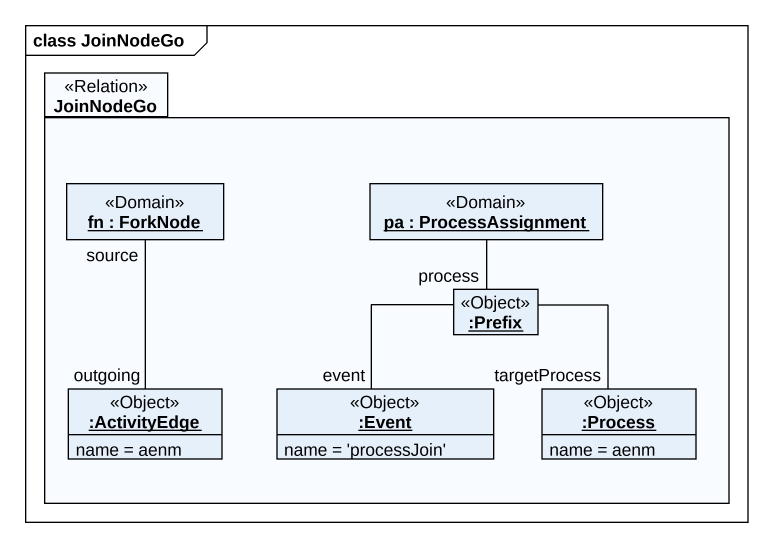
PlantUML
@startuml
mainframe class JoinNodeGo
hide circle
hide empty members
package JoinNodeGo <<Relation>> {
  object "fn : ForkNode" as fn <<Domain>>
  object "pa : ProcessAssignment" as pa <<Domain>>
  object ":Prefix" as Prefix <<Object>>
  object ":ActivityEdge" as ActivityEdge <<Object>> {
    name = aenm
  }
  object ":Event" as Event <<Object>> {
    name = 'processJoin'
  }
  object ":Process" as Process_ <<Object>> {
    name = aenm
  }
}
fn -- ActivityEdge : source\noutgoing
pa -- Prefix : process
Prefix -- Event : event
Prefix -- Process_ : targetProcess
@enduml
